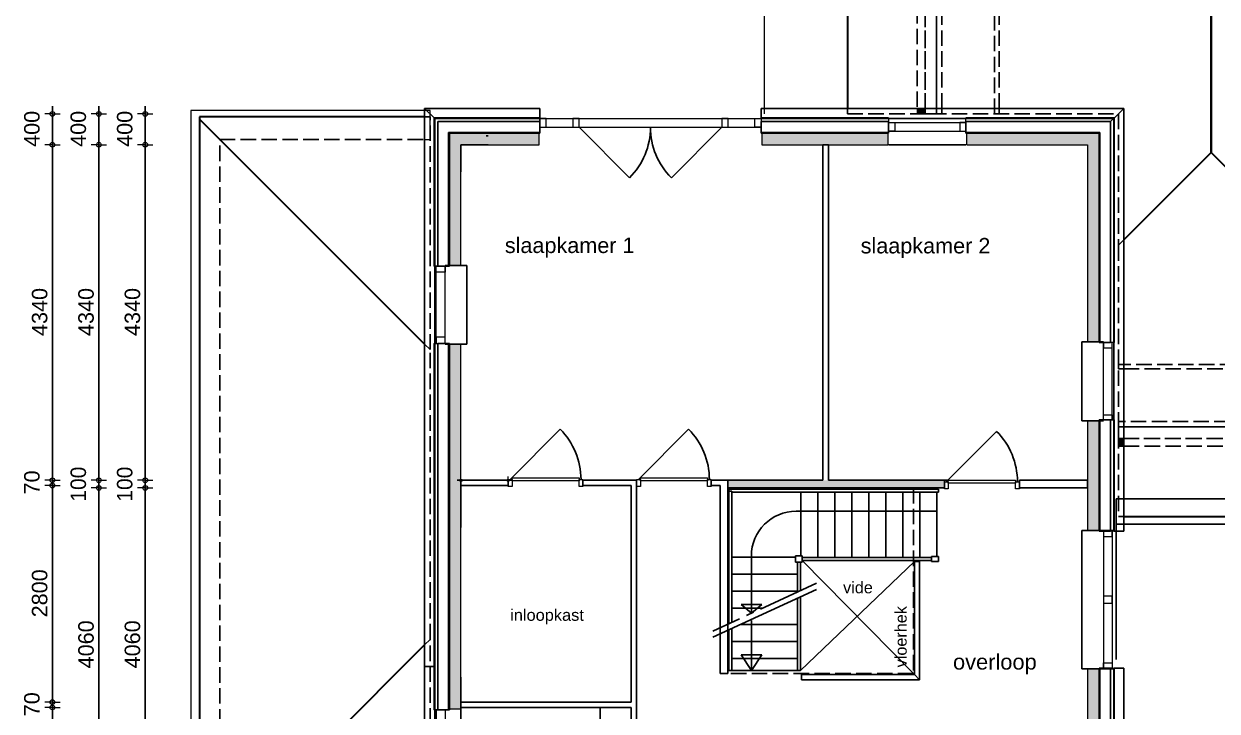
# Model space of a CAD drawing. Header units: millimetres. Extents: x 0 to 1200, y 0 to 841.
# Drawn here: x 304.9 to 459.2, y 221.2 to 310.1 of the extents above; entities that cross this region are included whole.
import ezdxf

# ---------------------------------------------------------------- set-up
doc = ezdxf.new("R2010")
doc.units = ezdxf.units.MM
for name, pattern in [('PUNKT2_S9', [1, 0, -1]), ('STRICHPUNKT2_S5', [11, 8, -1, 1, -1]), ('VERDECKT2_S2', [2.7, 2, -0.7])]:
    doc.linetypes.add(name, pattern=pattern)
doc.layers.add('Standard', color=7, linetype='Continuous', lineweight=25)
doc.styles.add('ARIAL', font='arial.ttf')

msp = doc.modelspace()

# ---------------------------------------------------------------- hatches: boundary and pattern name
at = {"layer": 'Standard', "linetype": 'PUNKT2_S9', "lineweight": 18}
for color, points in [(59, [(421.4, 299.2), (420.4, 299.2), (420.4, 298.5), (421.4, 298.5)]), (9, [(371.5, 296), (359.9, 296), (361.4, 294.5), (371.5, 294.5)]), (59, [(446.4, 255.5), (447.1, 255.5), (447.1, 256.5), (446.4, 256.5)]), (9, [(443.9, 198.1), (443.9, 226.7), (442.4, 226.7), (442.4, 198.1)])]:
    msp.add_hatch(color=color, dxfattribs=at).paths.add_polyline_path(points)
h = msp.add_hatch(color=9, dxfattribs=at)
h.paths.add_polyline_path([(359.9, 268.7), (359.9, 221.5), (361.4, 221.5), (361.4, 268.7)])
h.paths.add_polyline_path([(359.9, 296), (359.9, 278.9), (361.4, 278.9), (361.4, 294.5)])
h.paths.add_polyline_path([(359.9, 211.3), (359.9, 185.3), (361.4, 185.3), (361.4, 211.3)])
h.paths.add_polyline_path([(359.9, 175.1), (359.9, 158), (361.4, 159.5), (361.4, 175.1)])
h = msp.add_hatch(color=9, dxfattribs=at)
h.paths.add_polyline_path([(443.9, 296), (426.8, 296), (426.8, 294.5), (442.4, 294.5)])
h.paths.add_polyline_path([(416.6, 296), (400.3, 296), (400.3, 294.5), (416.6, 294.5)])
h = msp.add_hatch(color=9, dxfattribs=at)
h.paths.add_polyline_path([(443.9, 269), (443.9, 296), (442.4, 294.5), (442.4, 269)])
h.paths.add_polyline_path([(443.9, 244.6), (443.9, 258.8), (442.4, 258.8), (442.4, 244.6)])
at = {"layer": 'Standard', "linetype": 'PUNKT2_S9', "lineweight": -3}
msp.add_hatch(color=9, dxfattribs=at).paths.add_polyline_path([(395.9, 250.1), (423.9, 250.1), (423.9, 251.1), (395.9, 251.1)])

# ---------------------------------------------------------------- linework, layer by layer
at = {"layer": 'Standard', "color": 34, "linetype": 'Continuous', "lineweight": 18}
for p, q in [((411.37, 400.52), (411.37, 299.2)), ((458.4, 353.5), (458.4, 293.5)), ((458.4, 293.5), (458.4, 353.5)), ((356.7, 298.1), (327.6, 298.1)), ((327.6, 298.1), (327.6, 297.8)), ((327.6, 297.8), (356.7, 268.7)), ((356.7, 268.7), (327.6, 297.8)), ((327.6, 297.8), (327.6, 200.7)), ((458.4, 293.5), (447.1, 282.2)), ((447.1, 282.2), (458.4, 293.5)), ((505.42, 246.47), (458.4, 293.5)), ((458.4, 293.5), (505.42, 246.47)), ((447.1, 246.4), (505.42, 246.4)), ((356.7, 229.8), (327.6, 200.7)), ((327.6, 200.7), (356.7, 229.8))]:
    msp.add_line(p, q, dxfattribs=at)
at = {"layer": 'Standard', "color": 255, "linetype": 'Continuous', "lineweight": 35}
for p, q in [((411.37, 400.52), (411.37, 299.2)), ((458.4, 353.5), (458.4, 293.5)), ((458.4, 293.5), (458.4, 353.5)), ((356.7, 298.1), (327.6, 298.1)), ((327.6, 298.1), (327.6, 297.8)), ((327.6, 297.8), (356.7, 268.7)), ((356.7, 268.7), (327.6, 297.8)), ((327.6, 297.8), (327.6, 200.7)), ((458.4, 293.5), (447.1, 282.2)), ((447.1, 282.2), (458.4, 293.5)), ((505.42, 246.47), (458.4, 293.5)), ((458.4, 293.5), (505.42, 246.47)), ((447.1, 246.4), (505.42, 246.4)), ((356.7, 229.8), (327.6, 200.7)), ((327.6, 200.7), (356.7, 229.8))]:
    msp.add_line(p, q, dxfattribs=at)
at = {"layer": 'Standard', "color": 7, "linetype": 'Continuous', "lineweight": 18}
for p, q in [((400.59, 393.31), (400.59, 298.5)), ((308.57, 298.5), (307.57, 298.5)), ((308.57, 298.5), (309.57, 298.5)), ((314.57, 298.5), (313.57, 298.5)), ((314.57, 298.5), (315.57, 298.5)), ((320.57, 298.5), (319.57, 298.5)), ((320.57, 298.5), (321.57, 298.5)), ((308.57, 294.5), (307.57, 294.5)), ((308.57, 294.5), (309.57, 294.5)), ((314.57, 294.5), (313.57, 294.5)), ((314.57, 294.5), (315.57, 294.5)), ((320.57, 294.5), (319.57, 294.5)), ((320.57, 294.5), (321.57, 294.5)), ((361.4, 251.1), (361.4, 251.6)), ((367.5, 251.1), (367.5, 251.6)), ((308.57, 251.1), (307.57, 251.1)), ((308.57, 250.4), (307.57, 250.4)), ((308.57, 251.1), (309.57, 251.1)), ((308.57, 250.4), (309.57, 250.4)), ((314.57, 251.1), (313.57, 251.1)), ((314.57, 250.1), (313.57, 250.1)), ((314.57, 251.1), (315.57, 251.1)), ((314.57, 250.1), (315.57, 250.1)), ((320.57, 251.1), (319.57, 251.1)), ((320.57, 250.1), (319.57, 250.1)), ((320.57, 251.1), (321.57, 251.1)), ((320.57, 250.1), (321.57, 250.1)), ((361.4, 251.1), (361.4, 250.6)), ((367.5, 251.1), (367.5, 250.6)), ((423.9, 251.1), (423.9, 250.6)), ((308.57, 222.4), (307.57, 222.4)), ((308.57, 222.4), (309.57, 222.4)), ((308.57, 221.7), (307.57, 221.7)), ((308.57, 221.7), (309.57, 221.7))]:
    msp.add_line(p, q, dxfattribs=at)
at = {"layer": 'Standard', "color": 1, "linetype": 'VERDECKT2_S2', "lineweight": -3}
for p, q in [((420.4, 390.5), (420.4, 299.2)), ((421.4, 299.2), (421.4, 390)), ((421.4, 390), (421.4, 299.2)), ((422.9, 299.2), (422.9, 389)), ((422.9, 388.31), (422.9, 299.2)), ((423.59, 299.2), (423.59, 388.31)), ((430.4, 381.5), (430.4, 299.2)), ((430.98, 299.2), (430.98, 380.92)), ((357.4, 298.1), (356.7, 298.1)), ((357.4, 298.1), (356.7, 298.1)), ((357.4, 268), (357.4, 298.1)), ((357.4, 268), (357.4, 298.1)), ((411.37, 299.2), (411.37, 298.5)), ((411.37, 299.2), (411.37, 298.5)), ((411.37, 298.5), (446.4, 298.5)), ((411.37, 298.5), (446.4, 298.5)), ((446.4, 298.5), (446.4, 281.5)), ((446.4, 298.5), (446.4, 281.5)), ((330.2, 203.3), (330.2, 295.2)), ((330.2, 295.2), (356.7, 295.2)), ((447.1, 282.2), (446.4, 281.5)), ((446.4, 281.5), (447.1, 282.2)), ((447.1, 282.2), (446.4, 281.5)), ((446.4, 281.5), (447.1, 282.2)), ((446.4, 281.5), (446.4, 246.4)), ((446.4, 281.5), (446.4, 246.4)), ((356.7, 268.7), (357.4, 268)), ((357.4, 268), (356.7, 268.7)), ((356.7, 268.7), (357.4, 268)), ((357.4, 268), (356.7, 268.7)), ((357.4, 230.5), (357.4, 268)), ((357.4, 230.5), (357.4, 268)), ((485.82, 266.08), (447.1, 266.08)), ((447.1, 265.5), (485.82, 265.5)), ((493.21, 258.69), (447.1, 258.69)), ((493.9, 258), (447.1, 258)), ((447.1, 258), (493.21, 258)), ((494.9, 256.5), (447.1, 256.5)), ((447.1, 256.5), (494.9, 256.5)), ((447.1, 255.5), (495.4, 255.5)), ((503.2, 248.7), (447.1, 248.7)), ((446.4, 246.4), (447.1, 246.4)), ((446.4, 246.4), (447.1, 246.4)), ((357.4, 230.5), (356.7, 229.8)), ((356.7, 229.8), (357.4, 230.5)), ((357.4, 230.5), (356.7, 229.8)), ((356.7, 229.8), (357.4, 230.5)), ((357.4, 200.7), (357.4, 230.5)), ((357.4, 200.7), (357.4, 230.5))]:
    msp.add_line(p, q, dxfattribs=at)
at = {"layer": 'Standard', "color": 7, "linetype": 'Continuous', "lineweight": -3}
for p, q in [((308.57, 298.5), (308.57, 299.5)), ((314.57, 298.5), (314.57, 299.5)), ((320.57, 298.5), (320.57, 299.5)), ((308.57, 294.5), (308.57, 298.5)), ((314.57, 294.5), (314.57, 298.5)), ((320.57, 294.5), (320.57, 298.5)), ((422.9, 299.2), (422.9, 298.5)), ((422.9, 298.5), (423.59, 298.5)), ((423.59, 298.5), (423.59, 299.2)), ((308.57, 251.1), (308.57, 294.5)), ((314.57, 251.1), (314.57, 294.5)), ((320.57, 251.1), (320.57, 294.5)), ((361.4, 294.5), (361.4, 291)), ((364.9, 294.5), (361.4, 294.5)), ((447.1, 258.69), (446.4, 258.69)), ((446.4, 258.69), (446.4, 258)), ((446.4, 258), (447.1, 258)), ((308.57, 250.4), (308.57, 251.1)), ((308.57, 222.4), (308.57, 250.4)), ((314.57, 250.1), (314.57, 251.1)), ((314.57, 209.5), (314.57, 250.1)), ((320.57, 250.1), (320.57, 251.1)), ((320.57, 209.5), (320.57, 250.1)), ((361.4, 251.1), (360.9, 251.1)), ((361.4, 251.1), (361.47, 251.1)), ((364.45, 250.4), (361.4, 250.4)), ((361.4, 250.4), (361.4, 245)), ((361.47, 251.1), (367.5, 251.1)), ((367.5, 251.1), (368, 251.1)), ((378.9, 250.4), (381.9, 250.4)), ((408.9, 251.1), (412.84, 251.1)), ((412.84, 251.1), (423.9, 251.1)), ((423.9, 251.1), (424.4, 251.1)), ((383.4, 242), (383.4, 248)), ((446.1, 245.6), (446.1, 227.9)), ((420.03, 240.58), (420.41, 240.58)), ((420.03, 240.58), (420.03, 225.96)), ((420.41, 240.58), (420.7, 240.58)), ((420.7, 240.58), (420.7, 225.29)), ((407.39, 236.98), (393.95, 230.79)), ((404.9, 235.83), (404.9, 226.47)), ((405.28, 235.91), (405.28, 226.47)), ((396.05, 231.76), (396.05, 226.47)), ((396.43, 231.93), (396.43, 226.47)), ((404.9, 232.43), (397.51, 232.43)), ((398.95, 226.47), (398.95, 232.97)), ((396.43, 230.23), (404.9, 230.23)), ((404.9, 230.23), (396.43, 230.23)), ((400.29, 228.52), (397.61, 228.52)), ((397.61, 228.52), (398.95, 226.47)), ((398.95, 226.47), (400.29, 228.52)), ((404.9, 228.03), (396.43, 228.03)), ((361.4, 225.6), (361.4, 222.4)), ((405.28, 226.47), (396.05, 226.47)), ((405.42, 225.96), (405.42, 225.58)), ((405.42, 225.96), (420.03, 225.96)), ((405.42, 225.58), (405.42, 225.29)), ((405.42, 225.29), (420.7, 225.29)), ((308.57, 221.7), (308.57, 222.4)), ((361.4, 222.4), (363.77, 222.4)), ((308.57, 201.4), (308.57, 221.7)), ((361.4, 211.3), (361.4, 221.5))]:
    msp.add_line(p, q, dxfattribs=at)
at = {"layer": 'Standard', "color": 255, "linetype": 'Continuous', "lineweight": 18}
for p, q in [((326.45, 298.95), (326.45, 199.55)), ((357.4, 298.95), (326.45, 298.95)), ((357.4, 297.6), (357.4, 298.95)), ((357.4, 295.2), (357.4, 297.6)), ((356.7, 295.2), (357.4, 295.2))]:
    msp.add_line(p, q, dxfattribs=at)
at = {"layer": 'Standard', "color": 117, "linetype": 'Continuous', "lineweight": -3}
for p, q in [((356.7, 227), (356.7, 299.2)), ((356.7, 299.2), (358, 297.9)), ((356.7, 299.2), (356.7, 227)), ((358, 297.9), (356.7, 299.2)), ((371.6, 299.2), (356.7, 299.2)), ((356.7, 299.2), (358, 297.9)), ((356.7, 299.2), (371.6, 299.2)), ((358, 297.9), (356.7, 299.2)), ((358, 297.9), (358, 227)), ((358, 227), (358, 297.9)), ((358, 297.9), (371.6, 297.9)), ((371.6, 297.9), (358, 297.9)), ((371.6, 297.9), (371.6, 299.2)), ((371.6, 299.2), (371.6, 297.9)), ((447.1, 299.2), (400.2, 299.2)), ((400.2, 299.2), (400.2, 297.9)), ((400.2, 297.9), (400.2, 299.2)), ((400.2, 299.2), (447.1, 299.2)), ((400.2, 297.9), (445.8, 297.9)), ((445.8, 297.9), (400.2, 297.9)), ((445.8, 297.9), (447.1, 299.2)), ((447.1, 299.2), (445.8, 297.9)), ((445.8, 297.9), (447.1, 299.2)), ((447.1, 299.2), (445.8, 297.9)), ((445.8, 244.5), (445.8, 297.9)), ((445.8, 297.9), (445.8, 244.5)), ((447.1, 299.2), (447.1, 244.5)), ((447.1, 244.5), (447.1, 299.2)), ((447.1, 244.5), (445.8, 244.5)), ((445.8, 244.5), (447.1, 244.5)), ((358, 227), (356.7, 227)), ((356.7, 227), (356.7, 154.8)), ((356.7, 154.8), (356.7, 227)), ((356.7, 227), (358, 227)), ((358, 227), (356.7, 227)), ((356.7, 227), (358, 227)), ((358, 156.1), (358, 227)), ((358, 227), (358, 156.1)), ((445.8, 226.8), (445.8, 201.6)), ((447.1, 226.8), (445.8, 226.8)), ((445.8, 201.6), (445.8, 226.8)), ((445.8, 226.8), (447.1, 226.8)), ((447.1, 201.6), (447.1, 226.8)), ((447.1, 226.8), (447.1, 201.6))]:
    msp.add_line(p, q, dxfattribs=at)
at = {"layer": 'Standard', "color": 55, "linetype": 'Continuous', "lineweight": 18}
for p, q in [((357.9, 298), (357.9, 278.8)), ((371.6, 298), (357.9, 298)), ((371.6, 297.5), (371.6, 298)), ((416.7, 298), (400.2, 298)), ((400.2, 298), (400.2, 297.5)), ((416.7, 298), (416.7, 297.5)), ((426.7, 297.5), (426.7, 298)), ((445.9, 298), (426.7, 298)), ((445.9, 298), (445.4, 297.5)), ((445.4, 297.5), (445.9, 298)), ((445.9, 268.9), (445.9, 298)), ((358.4, 278.8), (358.4, 297.5)), ((358.4, 297.5), (371.6, 297.5)), ((400.2, 297.5), (416.7, 297.5)), ((426.7, 297.5), (445.4, 297.5)), ((445.4, 297.5), (445.4, 268.9)), ((358.2, 278.8), (357.9, 278.8)), ((358.4, 278.8), (358.2, 278.8)), ((357.9, 268.8), (358.2, 268.8)), ((357.9, 268.8), (357.9, 221.4)), ((358.2, 268.8), (358.4, 268.8)), ((358.4, 221.4), (358.4, 268.8)), ((445.6, 268.9), (445.4, 268.9)), ((445.9, 268.9), (445.6, 268.9)), ((445.4, 258.9), (445.6, 258.9)), ((445.4, 258.9), (445.4, 244.6)), ((445.6, 258.9), (445.9, 258.9)), ((445.9, 244.6), (445.9, 258.9)), ((445.9, 244.6), (445.4, 244.6)), ((445.4, 244.6), (445.4, 244.5)), ((445.4, 244.6), (445.9, 244.6)), ((445.6, 244.5), (445.4, 244.5)), ((445.9, 244.5), (445.6, 244.5)), ((445.9, 244.5), (445.9, 244.6)), ((445.4, 226.8), (445.6, 226.8)), ((445.4, 226.8), (445.4, 226.7)), ((445.4, 226.7), (445.9, 226.7)), ((445.9, 226.7), (445.4, 226.7)), ((445.4, 226.7), (445.4, 201.6)), ((445.6, 226.8), (445.9, 226.8)), ((445.9, 226.7), (445.9, 226.8)), ((445.9, 201.6), (445.9, 226.7)), ((358.2, 221.4), (357.9, 221.4)), ((358.4, 221.4), (358.2, 221.4))]:
    msp.add_line(p, q, dxfattribs=at)
at = {"layer": 'Standard', "color": 2, "linetype": 'Continuous', "lineweight": 18}
for p, q in [((372.4, 297.9), (371.6, 297.9)), ((371.6, 297.9), (371.6, 296.76)), ((371.6, 297.9), (400.2, 297.9)), ((372.4, 296.76), (372.4, 297.9)), ((376.67, 297.9), (375.87, 297.9)), ((375.87, 297.9), (375.87, 296.76)), ((376.67, 296.76), (376.67, 297.9)), ((395.93, 297.9), (395.13, 297.9)), ((395.13, 297.9), (395.13, 296.76)), ((395.93, 296.76), (395.93, 297.9)), ((399.4, 296.76), (399.4, 297.9)), ((399.4, 297.9), (400.2, 297.9)), ((400.2, 297.9), (400.2, 296.76)), ((371.6, 296.76), (372.4, 296.76)), ((371.6, 296.76), (400.2, 296.76)), ((375.87, 296.76), (376.67, 296.76)), ((395.13, 296.76), (395.93, 296.76)), ((400.2, 296.76), (399.4, 296.76)), ((416.7, 297.4), (417.5, 297.4)), ((416.7, 296.26), (416.7, 297.4)), ((416.7, 297.4), (426.7, 297.4)), ((417.5, 296.26), (416.7, 296.26)), ((416.7, 296.26), (426.7, 296.26)), ((417.5, 297.4), (417.5, 296.26)), ((426.7, 297.4), (425.9, 297.4)), ((425.9, 297.4), (425.9, 296.26)), ((425.9, 296.26), (426.7, 296.26)), ((426.7, 296.26), (426.7, 297.4)), ((358.2, 278), (358.2, 278.8)), ((358.2, 278.8), (359.34, 278.8)), ((358.2, 268.8), (358.2, 278.8)), ((359.34, 278), (358.2, 278)), ((359.34, 278.8), (359.34, 278)), ((359.34, 268.8), (359.34, 278.8)), ((359.34, 269.6), (358.2, 269.6)), ((358.2, 269.6), (358.2, 268.8)), ((358.2, 268.8), (359.34, 268.8)), ((359.34, 268.8), (359.34, 269.6)), ((444.46, 268.9), (444.46, 268.23)), ((445.6, 268.9), (444.46, 268.9)), ((444.46, 258.9), (444.46, 268.9)), ((445.6, 268.23), (445.6, 268.9)), ((445.6, 258.9), (445.6, 268.9)), ((444.46, 268.23), (445.6, 268.23)), ((444.46, 258.9), (444.46, 259.57)), ((444.46, 259.57), (445.6, 259.57)), ((445.6, 259.57), (445.6, 258.9)), ((445.6, 258.9), (444.46, 258.9)), ((444.46, 244.5), (444.46, 243.83)), ((445.6, 244.5), (444.46, 244.5)), ((444.46, 244.5), (444.46, 226.8)), ((444.46, 243.83), (445.6, 243.83)), ((445.6, 243.83), (445.6, 244.5)), ((445.6, 244.5), (445.6, 226.8)), ((444.46, 236.1), (444.46, 235.2)), ((445.6, 236.1), (444.46, 236.1)), ((445.6, 235.2), (445.6, 236.1)), ((444.46, 235.2), (445.6, 235.2)), ((444.46, 226.8), (444.46, 227.47)), ((444.46, 227.47), (445.6, 227.47)), ((445.6, 227.47), (445.6, 226.8)), ((445.6, 226.8), (444.46, 226.8)), ((358.2, 220.6), (358.2, 221.4)), ((358.2, 221.4), (359.34, 221.4)), ((358.2, 221.4), (358.2, 211.4)), ((359.34, 221.4), (359.34, 220.6)), ((359.34, 221.4), (359.34, 211.4))]:
    msp.add_line(p, q, dxfattribs=at)
at = {"layer": 'Standard', "color": 36, "linetype": 'Continuous', "lineweight": 18}
for p, q in [((420.4, 299.2), (420.4, 298.5)), ((420.4, 298.5), (421.4, 298.5)), ((421.4, 298.5), (421.4, 299.2)), ((447.1, 256.5), (446.4, 256.5)), ((446.4, 256.5), (446.4, 255.5)), ((446.4, 255.5), (447.1, 255.5))]:
    msp.add_line(p, q, dxfattribs=at)
at = {"layer": 'Standard', "color": 255, "linetype": 'Continuous', "lineweight": -3}
for p, q in [((421.4, 299.2), (421.4, 298.5)), ((364.64, 295.65), (364.9, 295.65)), ((408.9, 294.5), (408.2, 294.5)), ((408.2, 294.5), (408.2, 251.1)), ((408.9, 251.1), (408.9, 294.5)), ((367.75, 251.21), (374.23, 257.69)), ((384.35, 251.21), (390.83, 257.69)), ((424.15, 250.91), (430.65, 257.41)), ((446.4, 257), (446.4, 256.5)), ((446.4, 256.5), (447.1, 256.5)), ((367.5, 251.1), (361.4, 251.1)), ((361.4, 251.1), (361.4, 250.4)), ((361.4, 250.4), (367.5, 250.4)), ((367.5, 251.1), (367.5, 250.4)), ((377.17, 250.4), (377.17, 251.1)), ((384.1, 251.1), (377.17, 251.1)), ((377.17, 250.4), (383.4, 250.4)), ((383.4, 250.4), (383.4, 222.4)), ((384.1, 251.1), (384.1, 250.4)), ((384.1, 209.5), (384.1, 250.4)), ((393.77, 250.4), (393.77, 251.1)), ((394.9, 251.1), (393.77, 251.1)), ((393.77, 250.4), (394.9, 250.4)), ((395.9, 251.1), (394.9, 251.1)), ((394.9, 250.4), (394.9, 226.1)), ((395.9, 250.1), (395.9, 251.1)), ((408.2, 251.1), (395.9, 251.1)), ((395.9, 251.1), (395.9, 250.1)), ((395.9, 226.1), (395.9, 250.1)), ((395.9, 250.1), (423.9, 250.1)), ((423.9, 251.1), (408.9, 251.1)), ((423.9, 250.1), (423.9, 251.1)), ((433.6, 250.8), (433.6, 251.1)), ((442.4, 251.1), (433.6, 251.1)), ((433.6, 250.1), (433.6, 250.8)), ((433.6, 250.1), (442.4, 250.1)), ((442.4, 250.1), (442.4, 251.1)), ((396.05, 249.95), (396.05, 249.69)), ((423.16, 249.95), (396.05, 249.95)), ((396.43, 249.69), (396.05, 249.69)), ((396.05, 249.69), (396.43, 249.69)), ((396.05, 249.69), (396.05, 232.56)), ((396.43, 249.57), (396.43, 249.69)), ((396.43, 249.69), (396.43, 249.57)), ((405.33, 249.57), (396.43, 249.57)), ((396.43, 232.73), (396.43, 249.57)), ((396.43, 249.57), (423.16, 249.57)), ((405.33, 241.33), (405.33, 249.57)), ((407.53, 241.1), (407.53, 249.57)), ((409.73, 241.1), (409.73, 249.57)), ((411.93, 241.1), (411.93, 249.57)), ((414.13, 241.1), (414.13, 249.57)), ((416.33, 241.1), (416.33, 249.57)), ((418.53, 241.1), (418.53, 249.57)), ((420.73, 241.1), (420.73, 249.57)), ((422.93, 241.24), (422.93, 249.57)), ((423.16, 249.57), (423.16, 249.95)), ((404.75, 247.1), (422.93, 247.1)), ((404.66, 241.13), (396.43, 241.13)), ((398.95, 241.3), (398.95, 233.89)), ((404.66, 240.73), (404.66, 241.33)), ((404.66, 241.33), (405.33, 241.33)), ((405.51, 241.33), (404.66, 241.33)), ((404.66, 241.33), (404.66, 240.48)), ((404.66, 240.48), (404.66, 241.13)), ((404.93, 241.33), (405.51, 241.33)), ((405.51, 241.33), (405.51, 241.1)), ((405.51, 240.48), (405.51, 241.33)), ((405.51, 241.1), (405.51, 240.72)), ((405.51, 241.1), (405.51, 240.72)), ((422.23, 241.1), (405.51, 241.1)), ((422.23, 241.1), (405.51, 241.1)), ((405.51, 240.72), (422.23, 240.72)), ((405.51, 240.72), (422.23, 240.72)), ((409.33, 241.1), (422.23, 241.1)), ((422.23, 241.1), (422.23, 241.24)), ((422.23, 241.24), (422.93, 241.24)), ((423.13, 241.24), (422.23, 241.24)), ((422.23, 241.24), (422.23, 240.58)), ((422.23, 240.72), (422.23, 241.1)), ((422.23, 240.72), (422.23, 241.1)), ((423.13, 240.58), (423.13, 241.24)), ((404.9, 240.48), (404.66, 240.48)), ((404.66, 240.48), (405.51, 240.48)), ((404.9, 238.53), (404.9, 240.48)), ((405.28, 240.48), (404.9, 240.48)), ((405.28, 240.48), (404.9, 240.48)), ((405.28, 236.81), (405.28, 240.48)), ((422.23, 240.58), (423.13, 240.58)), ((404.9, 238.93), (396.43, 238.93)), ((404.9, 236.64), (404.9, 238.93)), ((404.9, 236.73), (396.43, 236.73)), ((400.33, 234.53), (396.43, 234.53)), ((397.61, 235.04), (398.95, 233.89)), ((400.29, 235.04), (397.61, 235.04)), ((398.95, 233.89), (400.29, 235.04)), ((394.9, 226.1), (395.9, 226.1)), ((383.4, 222.4), (361.4, 222.4)), ((361.4, 222.4), (361.4, 221.7)), ((361.4, 221.7), (383.4, 221.7)), ((383.4, 221.7), (383.4, 209.5))]:
    msp.add_line(p, q, dxfattribs=at)
at = {"layer": 'Standard', "color": 51, "linetype": 'Continuous', "lineweight": -3}
for p, q in [((421.4, 298.5), (422.9, 298.5)), ((422.9, 298.5), (422.9, 299.2)), ((358.4, 297.5), (358.4, 278.8)), ((371.6, 297.5), (358.4, 297.5)), ((371.6, 296.1), (371.6, 297.5)), ((416.7, 297.5), (400.2, 297.5)), ((400.2, 297.5), (400.2, 296.1)), ((416.7, 297.5), (416.7, 297.4)), ((416.7, 297.4), (416.7, 296.26)), ((416.7, 296.26), (416.7, 296.1)), ((445.4, 297.5), (426.7, 297.5)), ((426.7, 297.4), (426.7, 297.5)), ((426.7, 296.26), (426.7, 297.4)), ((426.7, 296.1), (426.7, 296.26)), ((445.4, 268.9), (445.4, 297.5)), ((359.8, 296.1), (359.8, 278.8)), ((371.6, 296.1), (359.8, 296.1)), ((359.8, 278.8), (359.8, 296.1)), ((359.8, 296.1), (371.6, 296.1)), ((359.9, 278.9), (359.9, 296)), ((359.9, 296), (371.5, 296)), ((371.5, 296), (371.6, 296)), ((371.6, 296), (371.6, 296.1)), ((416.7, 296.1), (400.2, 296.1)), ((400.2, 296.1), (400.2, 296)), ((400.2, 296.1), (416.7, 296.1)), ((400.2, 296), (400.3, 296)), ((400.3, 296), (416.6, 296)), ((416.6, 296), (416.7, 296)), ((416.7, 296.1), (416.7, 296)), ((426.7, 296), (426.7, 296.1)), ((444, 296.1), (426.7, 296.1)), ((426.7, 296.1), (444, 296.1)), ((426.7, 296), (426.8, 296)), ((426.8, 296), (443.9, 296)), ((443.9, 296), (443.9, 269)), ((444, 268.9), (444, 296.1)), ((444, 296.1), (444, 268.9)), ((416.7, 294.5), (426.7, 294.5)), ((359.34, 278.8), (358.4, 278.8)), ((361.4, 278.9), (359.34, 278.9)), ((359.8, 278.8), (359.34, 278.8)), ((359.9, 278.8), (359.8, 278.8)), ((359.9, 278.8), (359.9, 278.9)), ((362.14, 278.9), (361.4, 278.9)), ((362.14, 268.7), (362.14, 278.9)), ((358.4, 268.8), (358.4, 221.4)), ((358.4, 268.8), (359.34, 268.8)), ((359.34, 268.8), (359.8, 268.8)), ((359.34, 268.7), (361.4, 268.7)), ((359.8, 268.8), (359.9, 268.8)), ((359.8, 268.8), (359.8, 221.4)), ((359.8, 221.4), (359.8, 268.8)), ((359.9, 268.7), (359.9, 268.8)), ((359.9, 221.5), (359.9, 268.7)), ((361.4, 268.7), (362.14, 268.7)), ((441.66, 258.8), (441.66, 269)), ((441.66, 269), (442.4, 269)), ((442.4, 269), (444.46, 269)), ((443.9, 269), (443.9, 268.9)), ((444, 268.9), (443.9, 268.9)), ((444.46, 268.9), (444, 268.9)), ((445.4, 268.9), (444.46, 268.9)), ((442.4, 258.8), (441.66, 258.8)), ((444.46, 258.8), (442.4, 258.8)), ((443.9, 258.9), (444, 258.9)), ((443.9, 258.9), (443.9, 258.8)), ((443.9, 258.8), (443.9, 244.6)), ((444, 244.6), (444, 258.9)), ((444, 258.9), (444, 244.6)), ((444, 258.9), (444.46, 258.9)), ((444.46, 258.9), (445.4, 258.9)), ((445.4, 244.6), (445.4, 258.9)), ((447.1, 258), (446.4, 258)), ((446.4, 258), (446.4, 257)), ((441.66, 226.7), (441.66, 244.6)), ((441.66, 244.6), (442.4, 244.6)), ((441.66, 226.7), (441.66, 244.6)), ((441.66, 244.6), (442.4, 244.6)), ((442.4, 244.6), (443.15, 244.6)), ((442.4, 244.6), (444.46, 244.6)), ((444, 244.6), (443.9, 244.6)), ((443.9, 244.6), (443.9, 244.5)), ((443.9, 244.6), (444, 244.6)), ((444, 244.5), (443.9, 244.5)), ((444, 244.5), (444, 244.6)), ((445.4, 244.6), (444, 244.6)), ((444, 244.6), (444, 244.5)), ((444, 244.6), (445.4, 244.6)), ((444.46, 244.5), (444, 244.5)), ((445.4, 244.5), (444.46, 244.5)), ((445.4, 244.5), (445.4, 244.6)), ((442.4, 226.7), (441.66, 226.7)), ((442.4, 226.7), (441.66, 226.7)), ((443.15, 226.7), (442.4, 226.7)), ((444.46, 226.7), (442.4, 226.7)), ((443.9, 226.8), (444, 226.8)), ((443.9, 226.8), (443.9, 226.7)), ((443.9, 226.7), (444, 226.7)), ((444, 226.7), (443.9, 226.7)), ((443.9, 226.7), (443.9, 199)), ((444, 226.7), (444, 226.8)), ((444, 226.8), (444, 226.7)), ((444, 226.8), (444.46, 226.8)), ((444, 200.15), (444, 226.7)), ((444, 226.7), (445.4, 226.7)), ((445.4, 226.7), (444, 226.7)), ((444, 226.7), (444, 200.15)), ((444.46, 226.8), (445.4, 226.8)), ((445.4, 226.7), (445.4, 226.8)), ((445.4, 201.6), (445.4, 226.7)), ((359.34, 221.4), (358.4, 221.4)), ((359.8, 221.4), (359.34, 221.4)), ((359.9, 221.4), (359.8, 221.4)), ((359.9, 221.4), (359.9, 221.5))]:
    msp.add_line(p, q, dxfattribs=at)
at = {"layer": 'Standard', "color": 253, "linetype": 'Continuous', "lineweight": -3}
for p, q in [((430.4, 299.2), (430.4, 298.5)), ((430.4, 298.5), (430.98, 298.5)), ((430.98, 298.5), (430.98, 299.2)), ((447.1, 266.08), (446.4, 266.08)), ((446.4, 266.08), (446.4, 265.5)), ((446.4, 265.5), (447.1, 265.5))]:
    msp.add_line(p, q, dxfattribs=at)
at = {"layer": 'Standard', "color": 30, "linetype": 'Continuous', "lineweight": -3}
for p, q in [((376.67, 296.76), (383.19, 290.24)), ((395.13, 296.76), (388.6, 290.24)), ((419.9, 226.1), (405.51, 240.72)), ((405.28, 226.47), (420.03, 240.58)), ((420.7, 225.29), (420.03, 225.96)), ((420.7, 225.29), (420.03, 225.96))]:
    msp.add_line(p, q, dxfattribs=at)
at = {"layer": 'Standard', "color": 253, "linetype": 'Continuous', "lineweight": 18}
for p, q in [((359.9, 296), (359.9, 278.9)), ((371.5, 296), (359.9, 296)), ((371.5, 294.5), (371.5, 296)), ((416.6, 296), (400.3, 296)), ((400.3, 296), (400.3, 294.5)), ((416.6, 296), (416.6, 294.5)), ((443.9, 296), (426.8, 296)), ((426.8, 294.5), (426.8, 296)), ((443.9, 269), (443.9, 296)), ((361.4, 278.9), (361.4, 294.5)), ((361.4, 294.5), (371.5, 294.5)), ((400.3, 294.5), (416.6, 294.5)), ((426.8, 294.5), (442.4, 294.5)), ((442.4, 294.5), (442.4, 269)), ((361.4, 278.9), (359.9, 278.9)), ((359.9, 268.7), (359.9, 221.5)), ((359.9, 268.7), (361.4, 268.7)), ((361.4, 221.5), (361.4, 268.7)), ((443.9, 269), (442.4, 269)), ((442.4, 258.8), (442.4, 244.6)), ((442.4, 258.8), (443.9, 258.8)), ((443.9, 244.6), (443.9, 258.8)), ((442.4, 244.6), (443.9, 244.6)), ((443.9, 226.7), (442.4, 226.7)), ((442.4, 226.7), (442.4, 198.1)), ((443.9, 199), (443.9, 226.7)), ((361.4, 221.5), (359.9, 221.5))]:
    msp.add_line(p, q, dxfattribs=at)
at = {"layer": 'Standard', "color": 131, "linetype": 'Continuous', "lineweight": 18}
for p, q in [((367.5, 251.21), (368, 251.21)), ((367.5, 250.29), (367.5, 251.21)), ((368, 250.29), (367.5, 250.29)), ((368, 251.41), (376.67, 251.41)), ((368, 251.01), (368, 251.41)), ((368, 251.21), (368, 250.29)), ((376.67, 251.01), (368, 251.01)), ((376.67, 251.41), (376.67, 251.01)), ((376.67, 251.21), (377.17, 251.21)), ((376.67, 250.29), (376.67, 251.21)), ((377.17, 250.29), (376.67, 250.29)), ((377.17, 251.21), (377.17, 250.29)), ((384.1, 251.21), (384.6, 251.21)), ((384.1, 250.29), (384.1, 251.21)), ((384.6, 250.29), (384.1, 250.29)), ((384.6, 251.41), (393.27, 251.41)), ((384.6, 251.01), (384.6, 251.41)), ((384.6, 251.21), (384.6, 250.29)), ((393.27, 251.01), (384.6, 251.01)), ((393.27, 251.41), (393.27, 251.01)), ((393.27, 251.21), (393.77, 251.21)), ((393.27, 250.29), (393.27, 251.21)), ((393.77, 250.29), (393.27, 250.29)), ((393.77, 251.21), (393.77, 250.29)), ((423.9, 250.91), (424.4, 250.91)), ((423.9, 249.99), (423.9, 250.91)), ((424.4, 249.99), (423.9, 249.99)), ((424.4, 251.11), (433.1, 251.11)), ((424.4, 250.71), (424.4, 251.11)), ((424.4, 250.91), (424.4, 249.99)), ((433.1, 250.71), (424.4, 250.71)), ((433.1, 251.11), (433.1, 250.71)), ((433.1, 250.91), (433.6, 250.91)), ((433.1, 249.99), (433.1, 250.91)), ((433.6, 249.99), (433.1, 249.99)), ((433.6, 250.91), (433.6, 249.99))]:
    msp.add_line(p, q, dxfattribs=at)
at = {"layer": 'Standard', "color": 7, "linetype": 'PUNKT2_S9', "lineweight": -3}
msp.add_line((381.9, 250.4), (378.9, 250.4), dxfattribs=at)
at = {"layer": 'Standard', "color": 36, "linetype": 'VERDECKT2_S2', "lineweight": -3}
for p, q in [((395.9, 226.1), (395.9, 250.1)), ((395.9, 250.1), (419.9, 250.1)), ((395.9, 250.1), (419.9, 250.1)), ((419.9, 250.1), (419.9, 226.1)), ((419.9, 226.1), (395.9, 226.1))]:
    msp.add_line(p, q, dxfattribs=at)
at = {"layer": 'Standard', "color": 7, "linetype": 'Continuous', "lineweight": 25}
for p, q in [((447.1, 248.7), (446.1, 248.7)), ((446.1, 248.7), (446.1, 245.41)), ((503.2, 248.7), (446.1, 248.7)), ((446.1, 248.7), (446.1, 245.41)), ((446.1, 245.41), (506.49, 245.41)), ((446.1, 245.41), (506.49, 245.41))]:
    msp.add_line(p, q, dxfattribs=at)
at = {"layer": 'Standard', "color": 255, "linetype": 'STRICHPUNKT2_S5', "lineweight": -3}
msp.add_line((407.39, 237.78), (393.95, 231.59), dxfattribs=at)
at = {"layer": 'Standard', "color": 5, "linetype": 'Continuous', "lineweight": -3}
for p, q in [((361.4, 224.4), (361.4, 222.4)), ((361.4, 222.4), (363.4, 222.4)), ((361.4, 213.7), (361.4, 221.7)), ((379.4, 221.7), (379.4, 213.7))]:
    msp.add_line(p, q, dxfattribs=at)
at = {"layer": 'Standard', "color": 7, "linetype": 'Continuous', "lineweight": 18}
for centre, radius in [((308.57, 298.5), 0.3), ((314.57, 298.5), 0.3), ((320.57, 298.5), 0.3), ((308.57, 294.5), 0.3), ((314.57, 294.5), 0.3), ((320.57, 294.5), 0.3), ((308.57, 251.1), 0.3), ((308.57, 250.4), 0.3), ((314.57, 251.1), 0.3), ((314.57, 250.1), 0.3), ((320.57, 251.1), 0.3), ((320.57, 250.1), 0.3), ((361.4, 251.1), 0.15), ((367.5, 251.1), 0.15), ((308.57, 222.4), 0.3), ((308.57, 221.7), 0.3)]:
    msp.add_circle(centre, radius, dxfattribs=at)
at = {"layer": 'Standard', "color": 30, "linetype": 'Continuous', "lineweight": -3}
for centre, start, end in [((376.67, 296.76), 315, 0), ((395.13, 296.76), 180, 225)]:
    msp.add_arc(centre, 9.23, start, end, dxfattribs=at)
at = {"layer": 'Standard', "color": 255, "linetype": 'Continuous', "lineweight": -3}
for centre, radius, start, end in [((367.75, 251.21), 9.17, 0, 45), ((384.35, 251.21), 9.17, 0, 45), ((424.15, 250.91), 9.2, 0, 45), ((404.75, 241.3), 5.8, 90, 180)]:
    msp.add_arc(centre, radius, start, end, dxfattribs=at)

# ---------------------------------------------------------------- texts
at = {"layer": 'Standard', "color": 7, "linetype": 'Continuous', "lineweight": 18, "char_height": 2, "attachment_point": 7, "rotation": 90, "style": 'ARIAL'}
for s, insert, width in [('\\W1.00;400', (306.94, 294.23), 5.703), ('\\W1.00;400', (312.94, 294.23), 5.703), ('\\W1.00;400', (318.94, 294.23), 5.703), ('\\W1.00;4340', (307.94, 269.76), 7.2713), ('\\W1.00;4340', (313.94, 269.76), 7.2713), ('\\W1.00;4340', (319.94, 269.76), 7.2713), ('\\W1.00;70', (306.94, 249.26), 4.1331), ('\\W0.97;100', (312.94, 248.33), 5.6711), ('\\W0.97;100', (318.94, 248.33), 5.6711), ('\\W1.00;2800', (307.94, 233.36), 7.2713), ('\\W1.00;4060', (313.94, 226.76), 7.2713), ('\\W1.00;4060', (319.94, 226.76), 7.2713), ('\\W1.00;70', (306.94, 220.56), 4.1331)]:
    msp.add_mtext(s, dxfattribs=dict(at, insert=insert, width=width))
at = {"layer": 'Standard', "color": 7, "linetype": 'Continuous', "lineweight": -3, "attachment_point": 7, "style": 'ARIAL'}
for s, insert, char_height, width in [('slaapkamer\\~1', (367.07, 279.89), 2, 17.8715), ('slaapkamer\\~2', (413.08, 279.84), 2, 17.8715), ('\\W1.01;inloopkast', (367.76, 232.46), 1.5, 10.2541), ('\\W1.01;overloop', (425.02, 226), 2, 11.806)]:
    msp.add_mtext(s, dxfattribs=dict(at, insert=insert, char_height=char_height, width=width))
at = {"layer": 'Standard', "color": 30, "linetype": 'Continuous', "lineweight": -3, "insert": (410.81, 236.45), "char_height": 1.5, "width": 4.6274, "attachment_point": 7, "style": 'ARIAL'}
msp.add_mtext('\\W1.00;vide', dxfattribs=at)
at = {"layer": 'Standard', "color": 7, "linetype": 'Continuous', "lineweight": -3, "insert": (419.05, 226.89), "char_height": 1.5, "width": 15.2231, "attachment_point": 7, "rotation": 90, "style": 'ARIAL'}
msp.add_mtext('vloerhek', dxfattribs=at)

doc.saveas('drawing.dxf')
